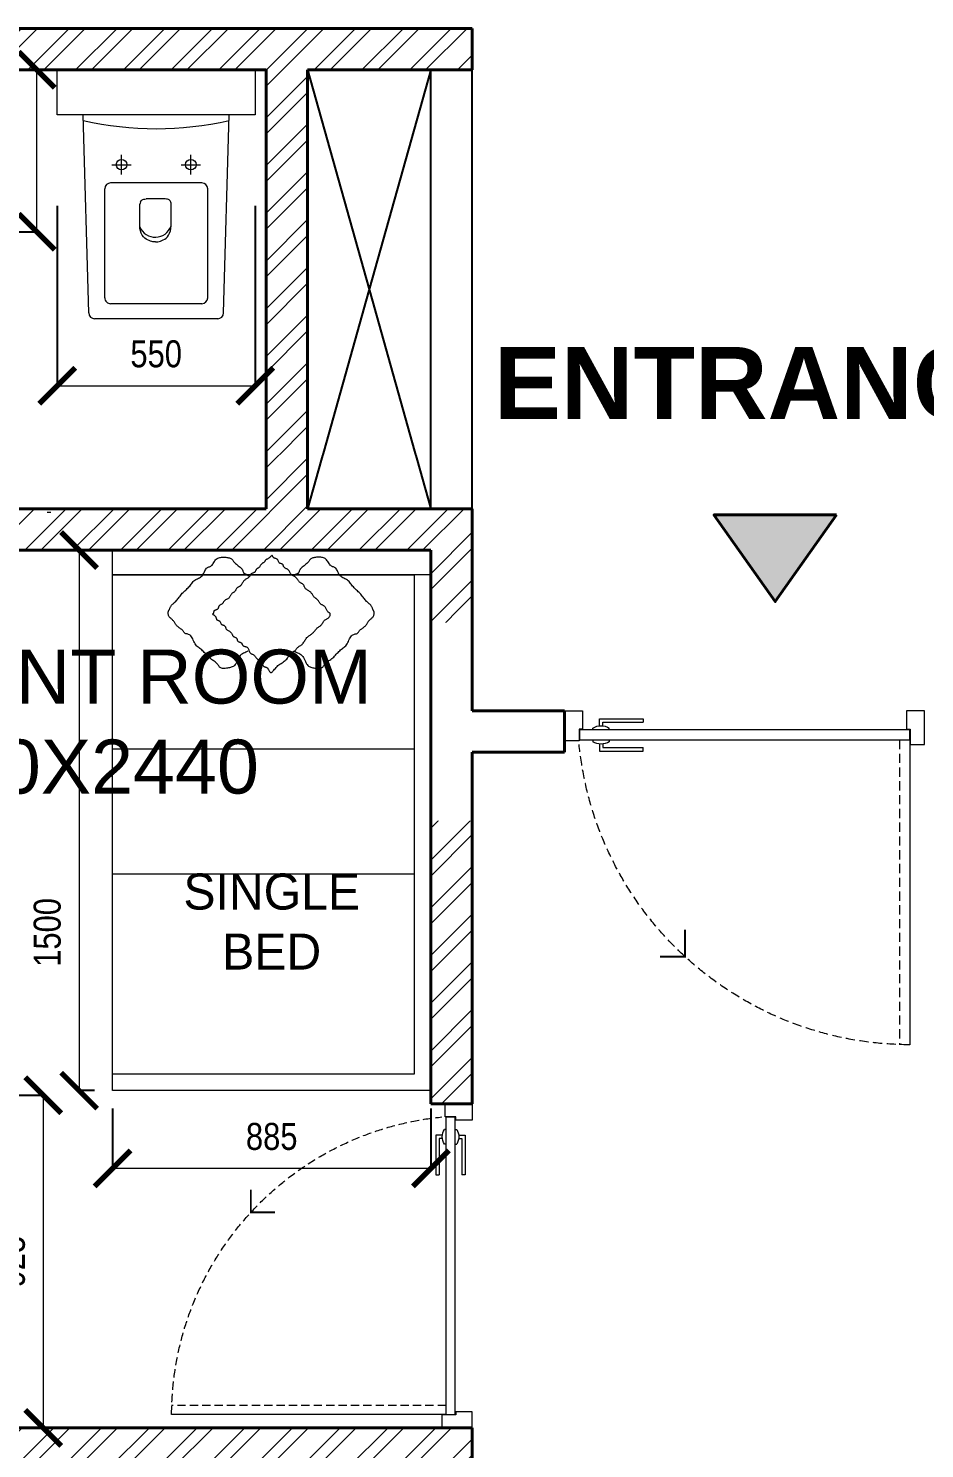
# Model space of a CAD drawing. Header units: millimetres. Extents: x 997936 to 1027636, y 1268519 to 1294901.
# Drawn here: x 1009630 to 1012120, y 1287657 to 1291602 of the extents above; entities that cross this region are included whole.
import ezdxf

# ---------------------------------------------------------------- set-up
doc = ezdxf.new("R2010")
doc.units = ezdxf.units.MM
doc.header["$LTSCALE"] = 500
doc.header["$MEASUREMENT"] = 0
doc.header["$PDMODE"] = 34
doc.header["$PDSIZE"] = 100
doc.linetypes.add('DASHED2', pattern=[0.375, 0.25, -0.125])
for name, color, linetype, lineweight in [('A-Furn', 253, 'Continuous', 0), ('DIMENSION', 7, 'Continuous', 0), ('door', 22, 'Continuous', 15), ('furniture', 252, 'Continuous', 9), ('W-wall', 1, 'Continuous', 40), ('WALLS', 1, 'Continuous', 40), ('window', 150, 'Continuous', 9)]:
    doc.layers.add(name, color=color, linetype=linetype, lineweight=lineweight)
doc.layers.add('grid text', color=7, linetype='Continuous', lineweight=18, true_color=0x000000)
doc.layers.add('toilet fixer', color=7, linetype='Continuous', lineweight=0, true_color=0xa3a3a3)
doc.styles.get("Standard").update_dxf_attribs({"font": 'ARIALN.TTF', "height": 75})
doc.dimstyles.new('for electrical conduit', dxfattribs={"dimtxt": 175, "dimasz": 80, "dimexe": 1.25, "dimexo": 50, "dimgap": 50, "dimtad": 1, "dimdec": 0, "dimrnd": 5, "dimtxsty": 'Standard', "dimblk": 'ARCHTICK', "dimcen": 2.5, "dimclrd": 256, "dimadec": 0, "dimazin": 0, "dimtfac": 1, "dimtdec": 0, "dimtmove": 0, "dimatfit": 3, "dimfxl": 0, "dimlwd": -1, "dimarcsym": 0})
pattern_1 = [(45, (-73182.42, 76093.13), (-66.291261, 66.291261), []), (45, (-73138.22, 76093.13), (-66.291261, 66.291261), [])]

# ---------------------------------------------------------------- blocks, each defined once
blk = doc.blocks.new('D-1000')
at = {"color": 8, "linetype": 'Continuous', "ltscale": 0.2}
for p, q in [((895.4, 957.4), (775.9, 957.4)), ((775.9, 957.4), (775.9, 947.8)), ((885.9, 947.8), (775.9, 947.8)), ((885.9, 878.9), (775.9, 878.9)), ((775.9, 869.4), (775.9, 878.9)), ((895.4, 869.4), (775.9, 869.4))]:
    blk.add_line(p, q, dxfattribs=at)
at = {"color": 8, "linetype": 'DASHED2', "ltscale": 0.2}
for p, q in [((868.5, 927.2), (868.5, 932)), ((885.9, 938.2), (885.9, 947.8)), ((895.4, 938.2), (895.4, 957.4)), ((913, 927.2), (913, 932)), ((50.5, 899.6), (50.5, 69.9)), ((78.1, 899.6), (78.1, 69.9)), ((868.5, 899.6), (868.5, 894.7)), ((913, 899.6), (913, 894.7)), ((50.5, 879.6), (50.5, 69.9)), ((885.9, 888.6), (885.9, 878.9)), ((895.4, 888.6), (895.4, 869.4))]:
    blk.add_line(p, q, dxfattribs=at)
at = {"color": 8, "linetype": 'Continuous', "ltscale": 0.2}
blk.add_lwpolyline([(50.5, 927.2), (949.5, 927.2), (949.5, 899.6), (50.5, 899.6)], close=True, dxfattribs=at)
for centre, start, end in [((890.7, 896.7), 57.8203, 122.1797), ((890.7, 930.1), 237.8203, 302.1797)]:
    blk.add_arc(centre, 41.8, start, end, dxfattribs=at)
at = {"color": 8, "linetype": 'DASHED2', "ltscale": 0.2}
blk.add_arc((47.4, 977.4), 907.6, 270.1959, 354.3187, dxfattribs=at)
at = {"layer": 'door', "linetype": 'Continuous', "ltscale": 0.15}
for p, q in [((10, 887.6), (10, 979)), ((10, 979), (59, 979)), ((59, 979), (59, 929.1)), ((990, 979), (941, 979)), ((941, 979), (941, 929.1)), ((990, 897.6), (990, 979)), ((59, 929.1), (49.5, 929.1)), ((49.5, 929.1), (49.5, 887.6)), ((941, 929.1), (950.5, 929.1)), ((950.5, 929.1), (950.5, 897.6)), ((950.5, 897.6), (990, 897.6)), ((49.5, 887.6), (10, 887.6))]:
    blk.add_line(p, q, dxfattribs=at)
at = {"layer": 'door', "ltscale": 0.2, "const_width": 5.56}
blk.add_lwpolyline([(662, 382.9), (662, 309.6), (730.4, 309.6)], dxfattribs=at)
blk = doc.blocks.new('ertvt')
at = {"layer": 'A-Furn', "lineweight": 0, "ltscale": 0.3}
for p, q in [((1015468.5, 1232287.4), (1015468.5, 1233926.4)), ((1015468.5, 1233926.4), (1016433.5, 1233926.4)), ((1016433.5, 1233926.4), (1016433.5, 1232287.4)), ((1015518.5, 1232362.4), (1015518.5, 1233876.4)), ((1015518.5, 1233876.4), (1016433.5, 1233876.4)), ((1015518.5, 1233270.6), (1016433.5, 1233270.6)), ((1015518.5, 1232891.1), (1016433.5, 1232891.1)), ((1016433.5, 1232362.4), (1015518.5, 1232362.4)), ((1016632.2, 1232172.4), (1016620.2, 1232172.4))]:
    blk.add_line(p, q, dxfattribs=at)
for points in [[(1015468.5, 1232362.4), (1016433.5, 1232362.4)], [(1016433.5, 1232287.4), (1015468.5, 1232287.4)]]:
    blk.add_lwpolyline(points, dxfattribs=at)
at = {"layer": 'furniture'}
blk.add_lwpolyline([(1015932, 1232637.6), (1015929, 1232635.1), (1015925.8, 1232632.9), (1015922.7, 1232630.8), (1015919.5, 1232628.8), (1015916.3, 1232626.8), (1015913.3, 1232624.7), (1015910.5, 1232622.6), (1015907.9, 1232620.3), (1015905.5, 1232617.8), (1015903.5, 1232615.1), (1015901.6, 1232612.4), (1015899.9, 1232609.7), (1015898.3, 1232607.1), (1015896.7, 1232604.6), (1015895.2, 1232602.4), (1015893.6, 1232600.4), (1015892, 1232598.9), (1015890.2, 1232597.6), (1015888.5, 1232596.6), (1015886.8, 1232595.8), (1015885.1, 1232595.1), (1015883.5, 1232594.4), (1015882.1, 1232593.7), (1015880.8, 1232592.9), (1015879.7, 1232591.9), (1015878.7, 1232590.8), (1015877.8, 1232589.5), (1015876.9, 1232588.2), (1015876, 1232586.8), (1015875, 1232585.4), (1015873.9, 1232584.1), (1015872.6, 1232582.7), (1015871, 1232581.5), (1015869.2, 1232580.3), (1015867.2, 1232579), (1015865.2, 1232577.8), (1015863.1, 1232576.4), (1015861, 1232575), (1015859, 1232573.3), (1015857.1, 1232571.4), (1015855.4, 1232569.3), (1015853.8, 1232567.1), (1015852.3, 1232564.6), (1015850.9, 1232562.2), (1015849.4, 1232559.7), (1015847.9, 1232557.3), (1015846.3, 1232555), (1015844.6, 1232552.9), (1015842.7, 1232551), (1015840.7, 1232549.3), (1015838.6, 1232547.8), (1015836.4, 1232546.4), (1015834.2, 1232545), (1015832, 1232543.6), (1015829.9, 1232542.1), (1015827.9, 1232540.5), (1015826.1, 1232538.8), (1015824.4, 1232536.9), (1015822.7, 1232534.9), (1015821.1, 1232532.8), (1015819.5, 1232530.8), (1015817.9, 1232528.8), (1015816.2, 1232526.9), (1015814.5, 1232525.2), (1015812.6, 1232523.6), (1015810.7, 1232522.1), (1015808.8, 1232520.7), (1015806.8, 1232519.5), (1015804.9, 1232518.2), (1015803.1, 1232516.9), (1015801.5, 1232515.5), (1015800.1, 1232514.1), (1015798.9, 1232512.5), (1015797.8, 1232510.9), (1015796.9, 1232509.2), (1015796.1, 1232507.4), (1015795.2, 1232505.7), (1015794.3, 1232504.1), (1015793.2, 1232502.5), (1015792, 1232501.1), (1015790.5, 1232499.8), (1015788.9, 1232498.6), (1015787.1, 1232497.6), (1015785.2, 1232496.6), (1015783.4, 1232495.6), (1015781.5, 1232494.5), (1015779.8, 1232493.4), (1015778.2, 1232492.1), (1015776.9, 1232490.7), (1015775.7, 1232489.1), (1015774.8, 1232487.5), (1015774.1, 1232485.8), (1015773.7, 1232484.2), (1015773.5, 1232482.7), (1015773.6, 1232481.3), (1015773.9, 1232480.1), (1015774.5, 1232479.1), (1015775.3, 1232478.2), (1015776.2, 1232477.5), (1015777.3, 1232476.8), (1015778.5, 1232476), (1015779.7, 1232475.2), (1015780.9, 1232474.2), (1015782, 1232473), (1015783, 1232471.4), (1015784, 1232469.7), (1015784.9, 1232467.8), (1015785.8, 1232465.8), (1015786.8, 1232463.8), (1015787.8, 1232461.9), (1015788.8, 1232460.2), (1015790.1, 1232458.6), (1015791.4, 1232457.3), (1015792.9, 1232456.3), (1015794.5, 1232455.4), (1015796.1, 1232454.6), (1015797.7, 1232453.8), (1015799.3, 1232453), (1015800.9, 1232452.1), (1015802.3, 1232451), (1015803.6, 1232449.7), (1015804.8, 1232448.2), (1015806, 1232446.6), (1015807.1, 1232444.9), (1015808.2, 1232443.1), (1015809.3, 1232441.4), (1015810.4, 1232439.8), (1015811.7, 1232438.3), (1015813, 1232437), (1015814.4, 1232435.8), (1015815.9, 1232434.7), (1015817.4, 1232433.7), (1015818.9, 1232432.6), (1015820.4, 1232431.5), (1015821.7, 1232430.3), (1015823, 1232429), (1015824.2, 1232427.5), (1015825.3, 1232425.9), (1015826.4, 1232424.1), (1015827.4, 1232422.3), (1015828.6, 1232420.5), (1015829.8, 1232418.7), (1015831.2, 1232417), (1015832.7, 1232415.3), (1015834.5, 1232413.8), (1015836.5, 1232412.5), (1015838.5, 1232411.1), (1015840.6, 1232409.9), (1015842.7, 1232408.6), (1015844.7, 1232407.3), (1015846.5, 1232405.9), (1015848.1, 1232404.4), (1015849.4, 1232402.8), (1015850.5, 1232401.1), (1015851.3, 1232399.3), (1015852.1, 1232397.5), (1015852.8, 1232395.8), (1015853.6, 1232394.2), (1015854.4, 1232392.7), (1015855.3, 1232391.5), (1015856.4, 1232390.4), (1015857.7, 1232389.6), (1015859.1, 1232388.9), (1015860.5, 1232388.3), (1015862, 1232387.6), (1015863.5, 1232386.9), (1015865, 1232386), (1015866.3, 1232384.9), (1015867.6, 1232383.6), (1015868.8, 1232382), (1015869.9, 1232380.4), (1015871.1, 1232378.6), (1015872.3, 1232376.7), (1015873.6, 1232374.9), (1015874.9, 1232373.2), (1015876.5, 1232371.5), (1015878.2, 1232370.1), (1015880.1, 1232368.8), (1015882.1, 1232367.6), (1015884.1, 1232366.4), (1015886.2, 1232365.3), (1015888.1, 1232364), (1015889.9, 1232362.7), (1015891.5, 1232361.3), (1015893, 1232359.7), (1015894.2, 1232357.9), (1015895.3, 1232356.1), (1015896.4, 1232354.3), (1015897.3, 1232352.4), (1015898.4, 1232350.7), (1015899.5, 1232349.1), (1015900.7, 1232347.7), (1015902, 1232346.5), (1015903.5, 1232345.5), (1015905.1, 1232344.7), (1015906.7, 1232343.9), (1015908.2, 1232343.2), (1015909.7, 1232342.4), (1015911.1, 1232341.6), (1015912.3, 1232340.6), (1015913.3, 1232339.4), (1015914.1, 1232338.1), (1015914.7, 1232336.7), (1015915.4, 1232335.3), (1015916, 1232333.9), (1015916.6, 1232332.6), (1015917.3, 1232331.4), (1015918.2, 1232330.5), (1015919.3, 1232329.8), (1015920.4, 1232329.2), (1015921.7, 1232328.8), (1015923.1, 1232328.5), (1015924.4, 1232328.1), (1015925.7, 1232327.6), (1015926.9, 1232327), (1015927.9, 1232326.2), (1015928.7, 1232325.2), (1015929.4, 1232323.9), (1015930, 1232322.5), (1015930.6, 1232321), (1015931.2, 1232319.5), (1015931.9, 1232318), (1015932.8, 1232316.6), (1015933.9, 1232315.4), (1015935.2, 1232314.5), (1015936.7, 1232313.7), (1015938.4, 1232313), (1015940.1, 1232312.5), (1015941.8, 1232311.9), (1015943.4, 1232311.4), (1015944.8, 1232310.7), (1015946, 1232309.9), (1015946.9, 1232309), (1015947.5, 1232307.9), (1015948, 1232306.8), (1015948.4, 1232305.8), (1015948.7, 1232304.9), (1015949.1, 1232304.2), (1015949.5, 1232303.7), (1015950.1, 1232303.7), (1015950.9, 1232304), (1015951.9, 1232304.8), (1015953, 1232305.8), (1015954.3, 1232306.9), (1015955.7, 1232308.3), (1015957.1, 1232309.6), (1015958.5, 1232310.9), (1015960, 1232312.1), (1015961.4, 1232313.1), (1015962.8, 1232313.9), (1015964.1, 1232314.6), (1015965.3, 1232315.1), (1015966.5, 1232315.7), (1015967.5, 1232316.2), (1015968.4, 1232316.7), (1015969.2, 1232317.3), (1015969.8, 1232318), (1015970.3, 1232318.7), (1015970.7, 1232319.5), (1015971.1, 1232320.4), (1015971.6, 1232321.2), (1015972, 1232322.1), (1015972.6, 1232322.9), (1015973.3, 1232323.6), (1015974.1, 1232324.3), (1015975.2, 1232324.9), (1015976.3, 1232325.6), (1015977.5, 1232326.2), (1015978.7, 1232326.9), (1015979.9, 1232327.7), (1015981.1, 1232328.6), (1015982.2, 1232329.6), (1015983.2, 1232330.8), (1015984.1, 1232332.1), (1015984.9, 1232333.5), (1015985.7, 1232334.9), (1015986.5, 1232336.3), (1015987.3, 1232337.6), (1015988.2, 1232338.8), (1015989.1, 1232339.9), (1015990, 1232340.7), (1015991, 1232341.4), (1015992.1, 1232341.9), (1015993.2, 1232342.4), (1015994.2, 1232342.9), (1015995.2, 1232343.4), (1015996.1, 1232344.1), (1015996.9, 1232344.8), (1015997.6, 1232345.8), (1015998.2, 1232346.9), (1015998.8, 1232348.1), (1015999.3, 1232349.4), (1015999.9, 1232350.7), (1016000.6, 1232352), (1016001.4, 1232353.2), (1016002.4, 1232354.2), (1016003.6, 1232355.1), (1016004.9, 1232355.8), (1016006.4, 1232356.5), (1016007.9, 1232357.1), (1016009.4, 1232357.7), (1016010.8, 1232358.3), (1016012.2, 1232359), (1016013.4, 1232359.9), (1016014.4, 1232360.9), (1016015.3, 1232362.1), (1016016.1, 1232363.3), (1016016.8, 1232364.6), (1016017.6, 1232366), (1016018.4, 1232367.4), (1016019.4, 1232368.7), (1016020.6, 1232370), (1016022, 1232371.2), (1016023.6, 1232372.3), (1016025.4, 1232373.4), (1016027.2, 1232374.5), (1016029.1, 1232375.7), (1016031, 1232377), (1016032.8, 1232378.5), (1016034.5, 1232380.1), (1016036.1, 1232381.9), (1016037.6, 1232383.8), (1016038.9, 1232385.9), (1016040.2, 1232388), (1016041.4, 1232390), (1016042.7, 1232391.9), (1016043.9, 1232393.7), (1016045.2, 1232395.2), (1016046.5, 1232396.4), (1016047.9, 1232397.4), (1016049.4, 1232398.3), (1016050.8, 1232399), (1016052.2, 1232399.7), (1016053.5, 1232400.4), (1016054.7, 1232401.1), (1016055.8, 1232402), (1016056.8, 1232403.1), (1016057.7, 1232404.3), (1016058.5, 1232405.7), (1016059.3, 1232407.1), (1016060.1, 1232408.6), (1016060.9, 1232410), (1016061.7, 1232411.3), (1016062.7, 1232412.6), (1016063.8, 1232413.7), (1016065.1, 1232414.7), (1016066.4, 1232415.6), (1016067.7, 1232416.5), (1016069.1, 1232417.4), (1016070.4, 1232418.4), (1016071.7, 1232419.4), (1016072.9, 1232420.7), (1016074, 1232422.1), (1016075, 1232423.6), (1016075.9, 1232425.3), (1016076.9, 1232427), (1016077.9, 1232428.6), (1016078.9, 1232430.3), (1016080, 1232431.7), (1016081.3, 1232433.1), (1016082.7, 1232434.2), (1016084.3, 1232435.2), (1016085.9, 1232436), (1016087.6, 1232436.8), (1016089.2, 1232437.5), (1016090.8, 1232438.2), (1016092.2, 1232439), (1016093.5, 1232440), (1016094.5, 1232441), (1016095.4, 1232442.2), (1016096.2, 1232443.5), (1016097, 1232444.8), (1016097.7, 1232446.1), (1016098.4, 1232447.3), (1016099.2, 1232448.5), (1016100.2, 1232449.6), (1016101.3, 1232450.5), (1016102.6, 1232451.3), (1016104, 1232452), (1016105.4, 1232452.7), (1016106.7, 1232453.4), (1016108, 1232454.2), (1016109.2, 1232455.1), (1016110.2, 1232456.1), (1016111, 1232457.2), (1016111.6, 1232458.5), (1016112.2, 1232459.9), (1016112.6, 1232461.3), (1016113.1, 1232462.7), (1016113.7, 1232464.1), (1016114.4, 1232465.3), (1016115.3, 1232466.4), (1016116.4, 1232467.3), (1016117.6, 1232468), (1016119, 1232468.6), (1016120.5, 1232469.2), (1016121.9, 1232469.7), (1016123.2, 1232470.2), (1016124.4, 1232470.7), (1016125.3, 1232471.4), (1016126, 1232472.1), (1016126.5, 1232473), (1016126.7, 1232473.9), (1016126.9, 1232474.8), (1016127, 1232475.8), (1016127, 1232476.7), (1016127.2, 1232477.6), (1016127.4, 1232478.4), (1016127.8, 1232479.1), (1016128.3, 1232479.7), (1016128.9, 1232480.2), (1016129.4, 1232480.7), (1016129.9, 1232481.1), (1016130.2, 1232481.5), (1016130.3, 1232481.8), (1016130.1, 1232482.2), (1016129.5, 1232482.5), (1016128.8, 1232482.9), (1016127.7, 1232483.4), (1016126.6, 1232484), (1016125.4, 1232484.6), (1016124.2, 1232485.4), (1016123.1, 1232486.3), (1016122.1, 1232487.4), (1016121.3, 1232488.7), (1016120.6, 1232490.2), (1016120.1, 1232491.7), (1016119.6, 1232493.2), (1016119.2, 1232494.7), (1016118.7, 1232496.1), (1016118.1, 1232497.4), (1016117.3, 1232498.4), (1016116.4, 1232499.2), (1016115.4, 1232499.8), (1016114.3, 1232500.3), (1016113.1, 1232500.7), (1016111.9, 1232501.1), (1016110.7, 1232501.6), (1016109.6, 1232502.2), (1016108.6, 1232503), (1016107.8, 1232504), (1016107.1, 1232505.2), (1016106.5, 1232506.5), (1016105.9, 1232507.9), (1016105.3, 1232509.3), (1016104.6, 1232510.6), (1016103.9, 1232511.8), (1016103, 1232512.7), (1016102, 1232513.5), (1016100.8, 1232514), (1016099.5, 1232514.4), (1016098.2, 1232514.7), (1016096.9, 1232515), (1016095.7, 1232515.4), (1016094.6, 1232516), (1016093.6, 1232516.7), (1016092.8, 1232517.8), (1016092.1, 1232519), (1016091.5, 1232520.5), (1016090.9, 1232522), (1016090.3, 1232523.6), (1016089.6, 1232525.2), (1016088.7, 1232526.8), (1016087.6, 1232528.2), (1016086.2, 1232529.5), (1016084.6, 1232530.6), (1016082.9, 1232531.6), (1016081.1, 1232532.7), (1016079.4, 1232533.6), (1016077.6, 1232534.7), (1016076, 1232535.8), (1016074.6, 1232537), (1016073.4, 1232538.4), (1016072.5, 1232539.8), (1016071.7, 1232541.4), (1016070.9, 1232542.9), (1016070.2, 1232544.4), (1016069.5, 1232545.9), (1016068.7, 1232547.2), (1016067.7, 1232548.4), (1016066.6, 1232549.3), (1016065.3, 1232550.1), (1016063.9, 1232550.8), (1016062.5, 1232551.4), (1016061.1, 1232552), (1016059.8, 1232552.6), (1016058.7, 1232553.3), (1016057.7, 1232554.2), (1016057, 1232555.3), (1016056.5, 1232556.4), (1016056, 1232557.7), (1016055.7, 1232559.1), (1016055.3, 1232560.4), (1016054.9, 1232561.7), (1016054.3, 1232562.9), (1016053.5, 1232563.9), (1016052.4, 1232564.7), (1016051.1, 1232565.4), (1016049.7, 1232566), (1016048.2, 1232566.5), (1016046.7, 1232567), (1016045.3, 1232567.6), (1016044, 1232568.3), (1016042.8, 1232569.1), (1016041.9, 1232570.1), (1016041.2, 1232571.2), (1016040.6, 1232572.4), (1016040.1, 1232573.7), (1016039.5, 1232574.9), (1016038.8, 1232576.1), (1016038, 1232577.1), (1016037, 1232578), (1016035.7, 1232578.6), (1016034.2, 1232579.1), (1016032.5, 1232579.5), (1016030.7, 1232579.9), (1016028.9, 1232580.4), (1016027.2, 1232581), (1016025.6, 1232581.8), (1016024.3, 1232582.9), (1016023.1, 1232584.3), (1016022.2, 1232586), (1016021.4, 1232587.9), (1016020.7, 1232589.9), (1016020, 1232592), (1016019.2, 1232594.1), (1016018.3, 1232596), (1016017.2, 1232597.7), (1016015.9, 1232599.2), (1016014.4, 1232600.5), (1016012.7, 1232601.6), (1016011, 1232602.6), (1016009.2, 1232603.5), (1016007.5, 1232604.4), (1016005.9, 1232605.4), (1016004.4, 1232606.4), (1016003.1, 1232607.5), (1016002, 1232608.8), (1016001, 1232610.1), (1016000, 1232611.5), (1015999, 1232612.8), (1015998, 1232614.2), (1015996.8, 1232615.5), (1015995.5, 1232616.7), (1015994, 1232617.8), (1015992.4, 1232618.9), (1015990.6, 1232619.9), (1015988.8, 1232620.9), (1015987, 1232622), (1015985.3, 1232623.1), (1015983.8, 1232624.3), (1015982.5, 1232625.8), (1015981.4, 1232627.3), (1015980.5, 1232629.1), (1015979.8, 1232630.9), (1015979.2, 1232632.7), (1015978.6, 1232634.4), (1015977.9, 1232636.1), (1015977.2, 1232637.6), (1015976.2, 1232638.9), (1015975.1, 1232639.9), (1015973.8, 1232640.7), (1015972.4, 1232641.3), (1015970.9, 1232641.8), (1015969.4, 1232642.3), (1015967.9, 1232642.8), (1015966.5, 1232643.3), (1015965.2, 1232644), (1015964.1, 1232644.9), (1015963.1, 1232645.9), (1015962.3, 1232647.1), (1015961.5, 1232648.4), (1015960.8, 1232649.7), (1015960.1, 1232651.1), (1015959.4, 1232652.5), (1015958.7, 1232653.9), (1015957.9, 1232655.2), (1015957.1, 1232656.4), (1015956.1, 1232657.5), (1015955.1, 1232658.2), (1015953.9, 1232658.7), (1015952.6, 1232658.7), (1015951.2, 1232658.3), (1015949.7, 1232657.4), (1015948.1, 1232655.9), (1015946.3, 1232653.9), (1015944.3, 1232651.5), (1015942.2, 1232648.8), (1015939.9, 1232646), (1015937.4, 1232643.1), (1015934.8, 1232640.2)], close=True, dxfattribs=at)
for points in [[(1015882.3, 1232593.8), (1015879.7, 1232595.3), (1015876.3, 1232597), (1015872.7, 1232598.7), (1015869.1, 1232600.4), (1015865.5, 1232602.3), (1015862.2, 1232604.5), (1015859.1, 1232607.1), (1015856.5, 1232610.2), (1015854.2, 1232613.6), (1015852.2, 1232617.3), (1015850.4, 1232621.1), (1015848.7, 1232624.9), (1015847.1, 1232628.6), (1015845.4, 1232631.9), (1015843.6, 1232634.8), (1015841.6, 1232637.3), (1015839.4, 1232639.2), (1015837.1, 1232640.8), (1015834.6, 1232641.9), (1015831.9, 1232642.9), (1015829.1, 1232643.6), (1015826.2, 1232644.2), (1015823.2, 1232644.7), (1015820, 1232645.2), (1015816.9, 1232645.6), (1015813.7, 1232646), (1015810.6, 1232646.2), (1015807.6, 1232646.2), (1015804.9, 1232646), (1015802.3, 1232645.5), (1015800, 1232644.7), (1015798.1, 1232643.5), (1015796.4, 1232642), (1015795, 1232640.3), (1015793.6, 1232638.4), (1015792.2, 1232636.3), (1015790.7, 1232634.2), (1015789.1, 1232632.1), (1015787.3, 1232630.1), (1015785.1, 1232628.1), (1015782.7, 1232626.3), (1015780.1, 1232624.4), (1015777.3, 1232622.6), (1015774.4, 1232620.7), (1015771.5, 1232618.7), (1015768.5, 1232616.6), (1015765.6, 1232614.2), (1015762.9, 1232611.7), (1015760.2, 1232609), (1015757.5, 1232606.1), (1015755, 1232603.3), (1015752.4, 1232600.4), (1015749.8, 1232597.6), (1015747.3, 1232594.9), (1015744.7, 1232592.5), (1015742, 1232590.2), (1015739.3, 1232588.2), (1015736.6, 1232586.2), (1015733.9, 1232584.3), (1015731.3, 1232582.2), (1015728.8, 1232580), (1015726.4, 1232577.5), (1015724.2, 1232574.7), (1015722.1, 1232571.4), (1015720.2, 1232567.9), (1015718.4, 1232564.2), (1015716.6, 1232560.4), (1015714.9, 1232556.8), (1015713.1, 1232553.4), (1015711.2, 1232550.3), (1015709.2, 1232547.7), (1015707, 1232545.7), (1015704.7, 1232544.2), (1015702.4, 1232543.2), (1015700.1, 1232542.4), (1015697.8, 1232541.8), (1015695.7, 1232541.3), (1015693.8, 1232540.9), (1015692.2, 1232540.3), (1015690.8, 1232539.5), (1015689.7, 1232538.5), (1015688.8, 1232537.3), (1015687.9, 1232536), (1015687.1, 1232534.6), (1015686.1, 1232533.2), (1015685, 1232531.7), (1015683.7, 1232530.2), (1015682, 1232528.7), (1015680.1, 1232527.2), (1015678.1, 1232525.7), (1015675.9, 1232524.2), (1015673.7, 1232522.7), (1015671.5, 1232521.1), (1015669.4, 1232519.4), (1015667.5, 1232517.7), (1015665.8, 1232515.8), (1015664.3, 1232513.9), (1015663, 1232512), (1015661.7, 1232510), (1015660.5, 1232508), (1015659.3, 1232506), (1015658, 1232504.1), (1015656.6, 1232502.3), (1015655, 1232500.5), (1015653.3, 1232498.9), (1015651.6, 1232497.2), (1015649.8, 1232495.7), (1015648, 1232494.1), (1015646.4, 1232492.5), (1015644.9, 1232490.9), (1015643.6, 1232489.3), (1015642.5, 1232487.5), (1015641.7, 1232485.8), (1015641, 1232484), (1015640.6, 1232482.2), (1015640.3, 1232480.5), (1015640.2, 1232478.9), (1015640.2, 1232477.4), (1015640.4, 1232476), (1015640.6, 1232474.8), (1015641, 1232473.7), (1015641.4, 1232472.7), (1015641.8, 1232471.7), (1015642.3, 1232470.8), (1015642.9, 1232469.8), (1015643.4, 1232468.8), (1015644, 1232467.6), (1015644.5, 1232466.3), (1015645.1, 1232464.8), (1015645.7, 1232463.3), (1015646.4, 1232461.6), (1015647.1, 1232459.9), (1015648, 1232458.2), (1015649.1, 1232456.5), (1015650.3, 1232454.9), (1015651.8, 1232453.2), (1015653.4, 1232451.7), (1015655.2, 1232450), (1015657.1, 1232448.4), (1015659.1, 1232446.6), (1015661.2, 1232444.8), (1015663.3, 1232442.8), (1015665.5, 1232440.5), (1015667.6, 1232438.1), (1015669.7, 1232435.4), (1015671.9, 1232432.7), (1015674.1, 1232429.8), (1015676.3, 1232426.9), (1015678.5, 1232424), (1015680.9, 1232421.2), (1015683.3, 1232418.5), (1015685.7, 1232415.9), (1015688.3, 1232413.5), (1015690.9, 1232411.1), (1015693.4, 1232408.8), (1015696, 1232406.5), (1015698.5, 1232404.2), (1015701, 1232401.8), (1015703.3, 1232399.2), (1015705.5, 1232396.6), (1015707.7, 1232393.8), (1015709.8, 1232391.1), (1015711.9, 1232388.3), (1015714, 1232385.7), (1015716.3, 1232383.1), (1015718.6, 1232380.8), (1015721.1, 1232378.8), (1015723.8, 1232377), (1015726.6, 1232375.5), (1015729.5, 1232374.1), (1015732.4, 1232372.8), (1015735.3, 1232371.3), (1015738, 1232369.7), (1015740.6, 1232367.9), (1015743, 1232365.6), (1015745.1, 1232363), (1015747, 1232360), (1015748.7, 1232356.9), (1015750.3, 1232353.6), (1015751.8, 1232350.4), (1015753.3, 1232347.5), (1015754.8, 1232344.8), (1015756.4, 1232342.7), (1015758.2, 1232341.1), (1015760.1, 1232339.9), (1015762, 1232339.1), (1015764, 1232338.4), (1015766.1, 1232337.7), (1015768.1, 1232337), (1015770.1, 1232336), (1015771.9, 1232334.6), (1015773.7, 1232332.7), (1015775.5, 1232330.4), (1015777.1, 1232327.8), (1015778.8, 1232325), (1015780.6, 1232322.2), (1015782.4, 1232319.5), (1015784.3, 1232317), (1015786.4, 1232314.8), (1015788.7, 1232313), (1015791.2, 1232311.6), (1015793.8, 1232310.6), (1015796.6, 1232309.9), (1015799.4, 1232309.4), (1015802.4, 1232309.2), (1015805.5, 1232309.1), (1015808.6, 1232309.1), (1015811.7, 1232309.2), (1015814.9, 1232309.3), (1015817.9, 1232309.6), (1015820.9, 1232310), (1015823.7, 1232310.4), (1015826.3, 1232311.1), (1015828.6, 1232311.9), (1015830.6, 1232312.8), (1015832.3, 1232314), (1015833.7, 1232315.3), (1015835, 1232316.7), (1015836.2, 1232318.3), (1015837.4, 1232320.1), (1015838.7, 1232322), (1015840.3, 1232323.9), (1015842.2, 1232326), (1015844.5, 1232328.1), (1015847.1, 1232330.3), (1015849.9, 1232332.5), (1015852.7, 1232334.8), (1015855.6, 1232337), (1015858.3, 1232339.2), (1015860.7, 1232341.5), (1015862.8, 1232343.6), (1015864.4, 1232345.7), (1015865.6, 1232347.8), (1015866.6, 1232349.7), (1015867.3, 1232351.5), (1015867.9, 1232353.1), (1015868.5, 1232354.6), (1015869.2, 1232355.9), (1015870.1, 1232357), (1015871.2, 1232357.9), (1015872.6, 1232358.7), (1015874.1, 1232359.4), (1015875.7, 1232360.1), (1015877.4, 1232360.9), (1015879.1, 1232361.8), (1015880.7, 1232363), (1015882.3, 1232364.5), (1015883.7, 1232366.4), (1015883.9, 1232366.6)], [(1016022.9, 1232593.8), (1016025.5, 1232595.3), (1016029, 1232597), (1016032.6, 1232598.7), (1016036.2, 1232600.4), (1016039.8, 1232602.3), (1016043.1, 1232604.5), (1016046.1, 1232607.1), (1016048.8, 1232610.2), (1016051.1, 1232613.6), (1016053.1, 1232617.3), (1016054.9, 1232621.1), (1016056.5, 1232624.9), (1016058.2, 1232628.6), (1016059.9, 1232631.9), (1016061.7, 1232634.8), (1016063.7, 1232637.3), (1016065.8, 1232639.2), (1016068.2, 1232640.8), (1016070.7, 1232641.9), (1016073.4, 1232642.9), (1016076.2, 1232643.6), (1016079.1, 1232644.2), (1016082.1, 1232644.7), (1016085.3, 1232645.2), (1016088.4, 1232645.6), (1016091.6, 1232646), (1016094.7, 1232646.2), (1016097.6, 1232646.2), (1016100.4, 1232646), (1016103, 1232645.5), (1016105.2, 1232644.7), (1016107.2, 1232643.5), (1016108.8, 1232642), (1016110.3, 1232640.3), (1016111.7, 1232638.4), (1016113.1, 1232636.3), (1016114.5, 1232634.2), (1016116.1, 1232632.1), (1016118, 1232630.1), (1016120.1, 1232628.1), (1016122.5, 1232626.3), (1016125.2, 1232624.4), (1016128, 1232622.6), (1016130.9, 1232620.7), (1016133.8, 1232618.7), (1016136.7, 1232616.6), (1016139.6, 1232614.2), (1016142.4, 1232611.7), (1016145.1, 1232609), (1016147.7, 1232606.1), (1016150.3, 1232603.3), (1016152.9, 1232600.4), (1016155.4, 1232597.6), (1016158, 1232594.9), (1016160.6, 1232592.5), (1016163.3, 1232590.2), (1016166, 1232588.2), (1016168.7, 1232586.2), (1016171.3, 1232584.3), (1016173.9, 1232582.2), (1016176.5, 1232580), (1016178.8, 1232577.5), (1016181.1, 1232574.7), (1016183.1, 1232571.4), (1016185, 1232567.9), (1016186.9, 1232564.2), (1016188.6, 1232560.4), (1016190.4, 1232556.8), (1016192.2, 1232553.4), (1016194.1, 1232550.3), (1016196.1, 1232547.7), (1016198.3, 1232545.7), (1016200.5, 1232544.2), (1016202.9, 1232543.2), (1016205.2, 1232542.4), (1016207.4, 1232541.8), (1016209.5, 1232541.3), (1016211.4, 1232540.9), (1016213.1, 1232540.3), (1016214.4, 1232539.5), (1016215.5, 1232538.5), (1016216.5, 1232537.3), (1016217.3, 1232536), (1016218.2, 1232534.6), (1016219.1, 1232533.2), (1016220.2, 1232531.7), (1016221.6, 1232530.2), (1016223.2, 1232528.7), (1016225.1, 1232527.2), (1016227.2, 1232525.7), (1016229.4, 1232524.2), (1016231.6, 1232522.7), (1016233.8, 1232521.1), (1016235.9, 1232519.4), (1016237.8, 1232517.7), (1016239.5, 1232515.8), (1016240.9, 1232513.9), (1016242.3, 1232512), (1016243.5, 1232510), (1016244.7, 1232508), (1016246, 1232506), (1016247.3, 1232504.1), (1016248.7, 1232502.3), (1016250.3, 1232500.5), (1016251.9, 1232498.9), (1016253.7, 1232497.2), (1016255.5, 1232495.7), (1016257.2, 1232494.1), (1016258.9, 1232492.5), (1016260.4, 1232490.9), (1016261.7, 1232489.3), (1016262.8, 1232487.5), (1016263.6, 1232485.8), (1016264.3, 1232484), (1016264.7, 1232482.2), (1016265, 1232480.5), (1016265.1, 1232478.9), (1016265, 1232477.4), (1016264.9, 1232476), (1016264.6, 1232474.8), (1016264.3, 1232473.7), (1016263.9, 1232472.7), (1016263.4, 1232471.7), (1016262.9, 1232470.8), (1016262.4, 1232469.8), (1016261.9, 1232468.8), (1016261.3, 1232467.6), (1016260.8, 1232466.3), (1016260.2, 1232464.8), (1016259.6, 1232463.3), (1016258.9, 1232461.6), (1016258.1, 1232459.9), (1016257.2, 1232458.2), (1016256.2, 1232456.5), (1016254.9, 1232454.9), (1016253.5, 1232453.2), (1016251.9, 1232451.7), (1016250.1, 1232450), (1016248.2, 1232448.4), (1016246.2, 1232446.6), (1016244.1, 1232444.8), (1016241.9, 1232442.8), (1016239.8, 1232440.5), (1016237.7, 1232438.1), (1016235.5, 1232435.4), (1016233.4, 1232432.7), (1016231.2, 1232429.8), (1016229, 1232426.9), (1016226.7, 1232424), (1016224.4, 1232421.2), (1016222, 1232418.5), (1016219.5, 1232415.9), (1016217, 1232413.5), (1016214.4, 1232411.1), (1016211.8, 1232408.8), (1016209.3, 1232406.5), (1016206.8, 1232404.2), (1016204.3, 1232401.8), (1016202, 1232399.2), (1016199.7, 1232396.6), (1016197.6, 1232393.8), (1016195.5, 1232391.1), (1016193.4, 1232388.3), (1016191.2, 1232385.7), (1016189, 1232383.1), (1016186.7, 1232380.8), (1016184.2, 1232378.8), (1016181.5, 1232377), (1016178.7, 1232375.5), (1016175.8, 1232374.1), (1016172.9, 1232372.8), (1016170, 1232371.3), (1016167.2, 1232369.7), (1016164.6, 1232367.9), (1016162.3, 1232365.6), (1016160.2, 1232363), (1016158.3, 1232360), (1016156.6, 1232356.9), (1016155, 1232353.6), (1016153.5, 1232350.4), (1016152, 1232347.5), (1016150.5, 1232344.8), (1016148.9, 1232342.7), (1016147.1, 1232341.1), (1016145.2, 1232339.9), (1016143.3, 1232339.1), (1016141.2, 1232338.4), (1016139.2, 1232337.7), (1016137.2, 1232337), (1016135.2, 1232336), (1016133.3, 1232334.6), (1016131.5, 1232332.7), (1016129.8, 1232330.4), (1016128.1, 1232327.8), (1016126.4, 1232325), (1016124.7, 1232322.2), (1016122.9, 1232319.5), (1016121, 1232317), (1016118.9, 1232314.8), (1016116.6, 1232313), (1016114.1, 1232311.6), (1016111.5, 1232310.6), (1016108.7, 1232309.9), (1016105.8, 1232309.4), (1016102.9, 1232309.2), (1016099.8, 1232309.1), (1016096.7, 1232309.1), (1016093.5, 1232309.2), (1016090.4, 1232309.3), (1016087.3, 1232309.6), (1016084.4, 1232310), (1016081.6, 1232310.4), (1016079, 1232311.1), (1016076.7, 1232311.9), (1016074.6, 1232312.8), (1016073, 1232314), (1016071.5, 1232315.3), (1016070.3, 1232316.7), (1016069.1, 1232318.3), (1016067.9, 1232320.1), (1016066.5, 1232322), (1016065, 1232323.9), (1016063.1, 1232326), (1016060.8, 1232328.1), (1016058.2, 1232330.3), (1016055.4, 1232332.5), (1016052.5, 1232334.8), (1016049.7, 1232337), (1016047, 1232339.2), (1016044.6, 1232341.5), (1016042.5, 1232343.6), (1016040.9, 1232345.7), (1016039.7, 1232347.8), (1016038.7, 1232349.7), (1016038, 1232351.5), (1016037.4, 1232353.1), (1016036.8, 1232354.6), (1016036.1, 1232355.9), (1016035.2, 1232357), (1016034.1, 1232357.9), (1016032.7, 1232358.7), (1016031.2, 1232359.4), (1016029.6, 1232360.1), (1016027.9, 1232360.9), (1016026.2, 1232361.8), (1016024.5, 1232363), (1016023, 1232364.5), (1016021.5, 1232366.4), (1016021.4, 1232366.6)]]:
    blk.add_lwpolyline(points, dxfattribs=at)
blk = doc.blocks.new('asdfrg7888')
at = {"layer": 'toilet fixer', "lineweight": 0}
for p, q in [((5842543, -845944.4), (5842543, -846319.4)), ((5842543, -845944.4), (5842543, -846319.4)), ((5842543, -845946.2), (5842543, -846317.6)), ((5843043.4, -845961.6), (5842543, -845947.8)), ((5842543, -845947.8), (5842543, -846316)), ((5843005, -846001.9), (5842730, -846001.9)), ((5843058, -845976.6), (5843058, -846287.3)), ((5842693.7, -846044.4), (5842644.2, -846044.4)), ((5842668.9, -846069.2), (5842668.9, -846019.7)), ((5842715, -846016.9), (5842715, -846246.9)), ((5843020, -846016.9), (5843020, -846246.9)), ((5842755.8, -846106.2), (5842755.6, -846109.5)), ((5842755.6, -846109), (5842755.6, -846157.6)), ((5842756.3, -846103.5), (5842755.8, -846106.2)), ((5842757, -846101.1), (5842756.3, -846103.5)), ((5842758, -846099.2), (5842757, -846101.1)), ((5842760.5, -846096.4), (5842758, -846099.2)), ((5842763.3, -846094.8), (5842760.5, -846096.4)), ((5842766.2, -846094), (5842763.3, -846094.8)), ((5842768.6, -846093.9), (5842766.2, -846094)), ((5842770.4, -846094), (5842768.6, -846093.9)), ((5842771, -846094.1), (5842770.4, -846094)), ((5842771.5, -846094.1), (5842771, -846094.1)), ((5842773.1, -846094.1), (5842771.5, -846094.1)), ((5842774.4, -846094.1), (5842773.1, -846094.1)), ((5842776.1, -846094.1), (5842774.4, -846094.1)), ((5842778.3, -846094.2), (5842776.1, -846094.1)), ((5842780.8, -846094.2), (5842778.3, -846094.2)), ((5842783.9, -846094.2), (5842780.8, -846094.2)), ((5842787.5, -846094.2), (5842783.9, -846094.2)), ((5842791.7, -846094.2), (5842787.5, -846094.2)), ((5842796.5, -846094.2), (5842791.7, -846094.2)), ((5842801.9, -846094.2), (5842796.5, -846094.2)), ((5842808, -846094.2), (5842801.9, -846094.2)), ((5842814.8, -846094.2), (5842808, -846094.2)), ((5842822.4, -846094.2), (5842814.8, -846094.2)), ((5842829.8, -846094.7), (5842822.4, -846094.2)), ((5842836.3, -846095.9), (5842829.8, -846094.7)), ((5842841.9, -846097.9), (5842836.3, -846095.9)), ((5842846.7, -846100.4), (5842841.9, -846097.9)), ((5842850.8, -846103.4), (5842846.7, -846100.4)), ((5842854.1, -846106.7), (5842850.8, -846103.4)), ((5842856.9, -846110.3), (5842854.1, -846106.7)), ((5842859.1, -846114), (5842856.9, -846110.3)), ((5842860.7, -846117.7), (5842859.1, -846114)), ((5842860.7, -846150), (5842859.1, -846153.7)), ((5842862, -846121.3), (5842860.7, -846117.7)), ((5842862, -846146.4), (5842860.7, -846150)), ((5842862.9, -846124.6), (5842862, -846121.3)), ((5842862.9, -846143.1), (5842862, -846146.4)), ((5842863.5, -846127.6), (5842862.9, -846124.6)), ((5842863.5, -846140.1), (5842862.9, -846143.1)), ((5842863.8, -846130.1), (5842863.5, -846127.6)), ((5842863.8, -846137.6), (5842863.5, -846140.1)), ((5842864, -846132.1), (5842863.8, -846130.1)), ((5842864, -846135.6), (5842863.8, -846137.6)), ((5842864, -846133.3), (5842864, -846132.1)), ((5842864, -846133.8), (5842864, -846133.3)), ((5842864, -846133.9), (5842864, -846134.4)), ((5842864, -846134.4), (5842864, -846135.6)), ((5842755.7, -846160.5), (5842755.6, -846157.6)), ((5842756.2, -846163.1), (5842755.7, -846160.5)), ((5842756.9, -846165.3), (5842756.2, -846163.1)), ((5842757.9, -846167.2), (5842756.9, -846165.3)), ((5842760.3, -846170), (5842757.9, -846167.2)), ((5842763.1, -846171.8), (5842760.3, -846170)), ((5842770.1, -846173.4), (5842768.4, -846173.3)), ((5842770.8, -846173.4), (5842770.1, -846173.4)), ((5842771.2, -846173.4), (5842770.8, -846173.4)), ((5842772.9, -846173.4), (5842771.2, -846173.4)), ((5842774.2, -846173.4), (5842772.9, -846173.4)), ((5842775.9, -846173.4), (5842774.2, -846173.4)), ((5842778.1, -846173.4), (5842775.9, -846173.4)), ((5842780.7, -846173.4), (5842778.1, -846173.4)), ((5842783.8, -846173.4), (5842780.7, -846173.4)), ((5842787.5, -846173.4), (5842783.8, -846173.4)), ((5842791.7, -846173.5), (5842787.5, -846173.4)), ((5842796.5, -846173.5), (5842791.7, -846173.5)), ((5842801.9, -846173.5), (5842796.5, -846173.5)), ((5842808, -846173.5), (5842801.9, -846173.5)), ((5842814.8, -846173.5), (5842808, -846173.5)), ((5842822.4, -846173.5), (5842814.8, -846173.5)), ((5842829.8, -846173), (5842822.4, -846173.5)), ((5842836.3, -846171.8), (5842829.8, -846173)), ((5842841.9, -846169.8), (5842836.3, -846171.8)), ((5842846.7, -846167.3), (5842841.9, -846169.8)), ((5842850.8, -846164.3), (5842846.7, -846167.3)), ((5842854.1, -846160.9), (5842850.8, -846164.3)), ((5842856.9, -846157.4), (5842854.1, -846160.9)), ((5842859.1, -846153.7), (5842856.9, -846157.4)), ((5842693.7, -846219.4), (5842644.2, -846219.4)), ((5842668.9, -846244.2), (5842668.9, -846194.7)), ((5843005, -846261.9), (5842730, -846261.9)), ((5843043.4, -846302.3), (5842543, -846316))]:
    blk.add_line(p, q, dxfattribs=at)
for centre in [(5842668.9, -846044.4), (5842668.9, -846219.4)]:
    blk.add_circle(centre, 13.3, dxfattribs=at)
for centre, radius, start, end in [((5841743.3, -846131.9), 834.7, 347.2655, 12.7345), ((5843043, -845976.6), 15, 0, 88.5576), ((5842730, -846016.9), 15, 90, 180), ((5843005, -846016.9), 15, 0, 90), ((5842809.8, -846134.2), 42.3, 292.6808, 70.1417), ((5842774.5, -846142.1), 31.8, 249.0746, 258.9185), ((5842730, -846246.9), 15, 180, 270), ((5843005, -846246.9), 15, 270, 0), ((5843043, -846287.3), 15, 271.4424, 0)]:
    blk.add_arc(centre, radius, start, end, dxfattribs=at)
blk = doc.blocks.new('ERKJ')
at = {"layer": 'A-Furn', "lineweight": 9, "ltscale": 10}
blk.add_lwpolyline([(1074052.5, 1208998.5), (1074052.5, 1209548.5), (1073927.5, 1209548.5), (1073927.5, 1208998.5), (1074052.5, 1208998.5)], dxfattribs=at)
at = {"layer": 'toilet fixer', "xscale": -1.100000000558794, "yscale": 1.100000000093132, "zscale": 1.1}
blk.add_blockref('asdfrg7888', (7500724.8, 2140018.6), dxfattribs=at)
blk = doc.blocks.new('_ArchTick')
at = {"layer": 'W-wall', "color": 0, "lineweight": 70, "const_width": 0.15}
blk.add_lwpolyline([(-0.5, -0.5), (0.5, 0.5)], dxfattribs=at)
blk = doc.blocks.new('*D497')
at = {"layer": 'Defpoints', "color": 0}
for p in [(1009864, 1290152.6), (1009771.1, 1288651.1), (1009864, 1288651.1)]:
    blk.add_point(p, dxfattribs=at)
at = {"layer": 'DIMENSION', "color": 0, "lineweight": -2}
for p, q in [((1009814, 1290152.6), (1009769.8, 1290152.6)), ((1009814, 1288651.1), (1009769.8, 1288651.1))]:
    blk.add_line(p, q, dxfattribs=at)
at = {"layer": 'DIMENSION'}
blk.add_line((1009771.1, 1290152.6), (1009771.1, 1288651.1), dxfattribs=at)
at = {"layer": 'DIMENSION', "xscale": 100, "yscale": 100, "zscale": 100}
for p, rotation in [((1009771.1, 1290152.6), 90), ((1009771.1, 1288651.1), 270)]:
    blk.add_blockref('_ArchTick', p, dxfattribs=dict(at, rotation=rotation))
at = {"layer": 'DIMENSION', "color": 0, "insert": (1009682.8, 1289090.6), "char_height": 75, "attachment_point": 5, "rotation": 90}
blk.add_mtext('1500', dxfattribs=at)
blk = doc.blocks.new('*D498')
at = {"layer": 'Defpoints', "color": 0}
for p in [(1009864, 1288651.1), (1010748, 1288651.1), (1009864, 1288435.1)]:
    blk.add_point(p, dxfattribs=at)
at = {"layer": 'DIMENSION', "color": 0, "lineweight": -2}
for p, q in [((1009864, 1288601.1), (1009864, 1288433.9)), ((1010748, 1288601.1), (1010748, 1288433.9))]:
    blk.add_line(p, q, dxfattribs=at)
at = {"layer": 'DIMENSION'}
blk.add_line((1010748, 1288435.1), (1009864, 1288435.1), dxfattribs=at)
at = {"layer": 'DIMENSION', "xscale": 100, "yscale": 100, "zscale": 100, "rotation": 180}
blk.add_blockref('_ArchTick', (1009864, 1288435.1), dxfattribs=at)
at = {"layer": 'DIMENSION', "xscale": 100, "yscale": 100, "zscale": 100}
blk.add_blockref('_ArchTick', (1010748, 1288435.1), dxfattribs=at)
at = {"layer": 'DIMENSION', "color": 0, "insert": (1010306, 1288523.4), "char_height": 75, "attachment_point": 5}
blk.add_mtext('885', dxfattribs=at)
blk = doc.blocks.new('*D539')
at = {"layer": 'Defpoints', "color": 0}
for p in [(1009445.6, 1291486.8), (1009653.6, 1291486.8), (1009445.6, 1291036.8)]:
    blk.add_point(p, dxfattribs=at)
at = {"layer": 'DIMENSION', "color": 0, "lineweight": -2}
for p, q in [((1009495.6, 1291486.8), (1009654.8, 1291486.8)), ((1009495.6, 1291036.8), (1009654.8, 1291036.8))]:
    blk.add_line(p, q, dxfattribs=at)
at = {"layer": 'DIMENSION'}
blk.add_line((1009653.6, 1291036.8), (1009653.6, 1291486.8), dxfattribs=at)
at = {"layer": 'DIMENSION', "xscale": 100, "yscale": 100, "zscale": 100}
for p, rotation in [((1009653.6, 1291486.8), 90), ((1009653.6, 1291036.8), 270)]:
    blk.add_blockref('_ArchTick', p, dxfattribs=dict(at, rotation=rotation))
at = {"layer": 'DIMENSION', "color": 0, "insert": (1009565.3, 1291261.8), "char_height": 75, "attachment_point": 5, "rotation": 90}
blk.add_mtext('450', dxfattribs=at)
blk = doc.blocks.new('*D532')
at = {"layer": 'Defpoints', "color": 0}
for p in [(1009710.1, 1291361.8), (1010260.1, 1291361.8), (1010260.1, 1290609.1)]:
    blk.add_point(p, dxfattribs=at)
at = {"layer": 'DIMENSION', "color": 0, "lineweight": -2}
for p, q in [((1009710.1, 1291109.1), (1009710.1, 1290607.9)), ((1010260.1, 1291109.1), (1010260.1, 1290607.9))]:
    blk.add_line(p, q, dxfattribs=at)
at = {"layer": 'DIMENSION'}
blk.add_line((1009710.1, 1290609.1), (1010260.1, 1290609.1), dxfattribs=at)
at = {"layer": 'DIMENSION', "xscale": 100, "yscale": 100, "zscale": 100, "rotation": 180}
blk.add_blockref('_ArchTick', (1009710.1, 1290609.1), dxfattribs=at)
at = {"layer": 'DIMENSION', "xscale": 100, "yscale": 100, "zscale": 100}
blk.add_blockref('_ArchTick', (1010260.1, 1290609.1), dxfattribs=at)
at = {"layer": 'DIMENSION', "color": 0, "insert": (1009985.1, 1290697.4), "char_height": 75, "attachment_point": 5}
blk.add_mtext('550', dxfattribs=at)
blk = doc.blocks.new('*D555')
at = {"layer": 'Defpoints', "color": 0}
for p in [(1009366.8, 1288638.2), (1009366.8, 1287714.2), (1009671.6, 1287714.2)]:
    blk.add_point(p, dxfattribs=at)
at = {"layer": 'DIMENSION', "color": 0, "lineweight": -2}
for p, q in [((1009416.8, 1288638.2), (1009672.8, 1288638.2)), ((1009416.8, 1287714.2), (1009672.8, 1287714.2))]:
    blk.add_line(p, q, dxfattribs=at)
at = {"layer": 'DIMENSION'}
blk.add_line((1009671.6, 1288638.2), (1009671.6, 1287714.2), dxfattribs=at)
at = {"layer": 'DIMENSION', "xscale": 100, "yscale": 100, "zscale": 100}
for p, rotation in [((1009671.6, 1288638.2), 90), ((1009671.6, 1287714.2), 270)]:
    blk.add_blockref('_ArchTick', p, dxfattribs=dict(at, rotation=rotation))
at = {"layer": 'DIMENSION', "color": 0, "insert": (1009583.3, 1288176.2), "char_height": 75, "attachment_point": 5, "rotation": 90}
blk.add_mtext('925', dxfattribs=at)

msp = doc.modelspace()

# ---------------------------------------------------------------- hatches: boundary and pattern name
at = {"lineweight": 0, "ltscale": 200}
h = msp.add_hatch(dxfattribs=at)
h.set_pattern_fill('ANSI32', color=256, scale=250, style=0)
h.set_pattern_definition(pattern_1)
h.paths.add_polyline_path([(1007563.4, 1289238.2), (1007563.4, 1289353.2), (1008766.8, 1289353.2), (1008766.8, 1287714.2), (1010863, 1287714.2), (1010863, 1287599.2), (1008766.8, 1287599.2), (1008766.8, 1285770.4), (1008651.8, 1285770.4), (1008651.8, 1289238.2)])
at = {"layer": 'toilet fixer', "ltscale": 200}
msp.add_hatch(color=256, dxfattribs=at).paths.add_polyline_path([(1011875.3, 1290250.3), (1011704.9, 1290009.6), (1011534.5, 1290250.3)])

# ---------------------------------------------------------------- linework, layer by layer
at = {"layer": 'WALLS', "ltscale": 200}
for p, q in [((1008536.8, 1291601.8), (1010863, 1291601.8)), ((1010863, 1291486.8), (1010863, 1291601.8)), ((1008536.8, 1291486.8), (1010290.8, 1291486.8)), ((1010405.8, 1291486.8), (1010863, 1291486.8)), ((1009516.8, 1290267.6), (1010290.8, 1290267.6)), ((1010405.8, 1290267.6), (1010863, 1290267.6)), ((1009516.8, 1290152.6), (1010748, 1290152.6)), ((1010863, 1288614.2), (1010748, 1288614.2)), ((1010863, 1287714.2), (1008766.8, 1287714.2)), ((1010863, 1287714.2), (1010863, 1287599.2))]:
    msp.add_line(p, q, dxfattribs=at)
msp.add_lwpolyline([(1011875.3, 1290250.3), (1011534.5, 1290250.3), (1011704.9, 1290009.6), (1011875.3, 1290250.3)], dxfattribs=at)

# ---------------------------------------------------------------- block references
at = {"layer": 'window', "ltscale": 200, "xscale": -0.9183673469815403, "yscale": 0.9183673476800323, "zscale": 0.9183673472057095, "rotation": 270}
msp.add_blockref('D-1000', (1009963.9, 1287705), dxfattribs=at)

# ---------------------------------------------------------------- texts
at = {"layer": 'DIMENSION', "insert": (1010306, 1289254.1), "char_height": 100, "width": 731.051, "attachment_point": 2}
msp.add_mtext('{\\fCentury Gothic|b0|i0|c0|p34;SINGLE^JBED }', dxfattribs=at)
at = {"layer": 'grid text', "ltscale": 10, "insert": (1011699, 1290716.7), "char_height": 200, "width": 3871.847, "attachment_point": 2, "bg_fill": 2}
msp.add_mtext('{\\A1;\\fArial|b1|i0|c0|p34;ENTRANCE}', dxfattribs=at)

# ---------------------------------------------------------------- dimensions: what is measured, and where the dimension line sits
at = {"layer": 'DIMENSION'}
for base, p1, p2, picture, middle in [((1009653.6, 1291486.8), (1009445.6, 1291036.8), (1009445.6, 1291486.8), '*D539', (1009653.6, 1291261.8)), ((1009671.6, 1287714.2), (1009366.8, 1288638.2), (1009366.8, 1287714.2), '*D555', (1009671.6, 1288176.2))]:
    dim = msp.add_linear_dim(base=base, p1=p1, p2=p2, angle=90, dimstyle='for electrical conduit', override={"dimtxt": 100, "dimasz": 100, "dimfxl": 500, "dimfxlon": 1}, dxfattribs=at)
    dim.commit()
    dim.dimension.update_dxf_attribs({"geometry": picture, "text_midpoint": middle, "dimtype": 160})
dim = msp.add_linear_dim(base=(1009864, 1288435.1), p1=(1010748, 1288651.1), p2=(1009864, 1288651.1), dimstyle='for electrical conduit', override={"dimtxt": 100, "dimasz": 100, "dimfxl": 500, "dimfxlon": 1}, dxfattribs=at)
dim.commit()
dim.dimension.update_dxf_attribs({"geometry": '*D498', "text_midpoint": (1010306, 1288523.4)})

# ---------------------------------------------------------------- next in the draw order: hatches: boundary and pattern name
at = {"lineweight": 0, "ltscale": 200}
h = msp.add_hatch(dxfattribs=at)
h.set_pattern_fill('ANSI32', color=256, scale=250, style=0)
h.set_pattern_definition(pattern_1)
h.paths.add_polyline_path([(1010863, 1291601.8), (1008536.8, 1291601.8), (1008536.8, 1291486.8), (1010290.8, 1291486.8), (1010290.8, 1290267.6), (1009516.8, 1290267.6), (1009516.8, 1290152.6), (1010748, 1290152.6), (1010748, 1288651.1), (1010748, 1288614.2), (1010863, 1288614.2), (1010863, 1289591.2), (1011119.7, 1289591.2), (1011119.7, 1289706.2), (1010863, 1289706.2), (1010863, 1290267.6), (1010405.8, 1290267.6), (1010405.8, 1291486.8), (1010863, 1291486.8)])

# ---------------------------------------------------------------- next in the draw order: linework, layer by layer
at = {"layer": 'furniture', "lineweight": 25}
for p, q in [((1010405.8, 1291486.8), (1010748, 1290267.6)), ((1010748, 1291486.8), (1010405.8, 1290267.6)), ((1010748, 1290267.6), (1010748, 1291486.8)), ((1010863, 1290267.6), (1010863, 1291486.8))]:
    msp.add_line(p, q, dxfattribs=at)
at = {"layer": 'WALLS', "ltscale": 200}
for p, q in [((1010290.8, 1290267.6), (1010290.8, 1291486.8)), ((1010405.8, 1290267.6), (1010405.8, 1291486.8)), ((1010405.8, 1290267.6), (1010405.8, 1291486.8))]:
    msp.add_line(p, q, dxfattribs=at)

# ---------------------------------------------------------------- next in the draw order: block references
at = {"layer": 'WALLS', "xscale": -1, "rotation": 270}
msp.add_blockref('ERKJ', (-199288.4, 217434.3), dxfattribs=at)

# ---------------------------------------------------------------- next in the draw order: dimensions: what is measured, and where the dimension line sits
at = {"layer": 'DIMENSION'}
dim = msp.add_linear_dim(base=(1010260.1, 1290609.1), p1=(1009710.1, 1291361.8), p2=(1010260.1, 1291361.8), dimstyle='for electrical conduit', override={"dimtxt": 100, "dimasz": 100, "dimfxl": 500, "dimfxlon": 1}, dxfattribs=at)
dim.commit()
dim.dimension.update_dxf_attribs({"geometry": '*D532', "text_midpoint": (1009985.1, 1290609.1), "dimtype": 160})

# ---------------------------------------------------------------- next in the draw order: texts
at = {"layer": 'grid text', "ltscale": 10, "insert": (1009734.5, 1289876.3), "char_height": 150, "width": 3871.847, "attachment_point": 2, "bg_fill": 2}
msp.add_mtext('\\A1;{\\fArial|b0|i0|c0|p34;SERVANT ROOM \\P1980X2440}', dxfattribs=at)

# ---------------------------------------------------------------- next in the draw order: linework, layer by layer
at = {"layer": 'WALLS', "ltscale": 200}
for p, q in [((1010863, 1290267.6), (1010863, 1289706.2)), ((1010748, 1290152.6), (1010748, 1288614.2)), ((1011119.7, 1289706.2), (1010863, 1289706.2)), ((1011119.7, 1289706.2), (1011119.7, 1289591.2)), ((1010863, 1289591.2), (1010863, 1288614.2)), ((1011119.7, 1289591.2), (1010863, 1289591.2))]:
    msp.add_line(p, q, dxfattribs=at)

# ---------------------------------------------------------------- next in the draw order: block references
at = {"layer": 'WALLS', "ltscale": 200, "xscale": 0.9161055546719581, "yscale": 0.9161055546719581, "zscale": 0.9161055546327386, "rotation": 180}
msp.add_blockref('ertvt', (1941024.3, 2419058), dxfattribs=at)
at = {"layer": 'window', "ltscale": 200, "xscale": -1.020336082205176, "yscale": 1.020336082903668, "zscale": 1.020336082378919}
msp.add_blockref('D-1000', (1012129.8, 1288707.3), dxfattribs=at)

# ---------------------------------------------------------------- next in the draw order: dimensions: what is measured, and where the dimension line sits
at = {"layer": 'DIMENSION'}
dim = msp.add_linear_dim(base=(1009771.0837, 1288651.1314), p1=(1009863.9729, 1290152.6284), p2=(1009863.9729, 1288651.1314), angle=90, dimstyle='for electrical conduit', override={"dimtxt": 100, "dimasz": 100, "dimfxl": 500, "dimfxlon": 1}, dxfattribs=at)
dim.commit()
dim.dimension.update_dxf_attribs({"geometry": '*D497', "text_midpoint": (1009771.0837, 1289090.6314), "dimtype": 160})

doc.saveas('drawing.dxf')
